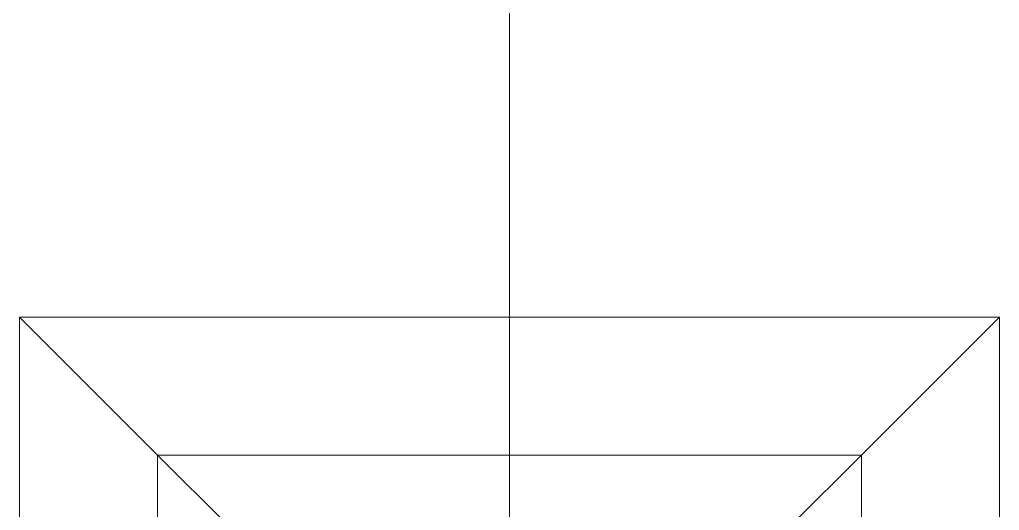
# Model space of a CAD drawing. Header units: millimetres. Extents: x -187347 to 135007, y -6415 to 292048.
# Drawn here: x -87295 to -86585, y 98522 to 98878 of the extents above; entities that cross this region are included whole.
import ezdxf

# ---------------------------------------------------------------- set-up
doc = ezdxf.new("R2010")
doc.units = ezdxf.units.MM
doc.header["$LTSCALE"] = 100
doc.linetypes.add('Z_LINE-CNTR', pattern=[17, 12, -2, 1, -2])
doc.layers.add('A-WALL', color=7, linetype='Continuous', lineweight=5)
doc.layers.add('S-GRID', color=7, linetype='Continuous', lineweight=5)

msp = doc.modelspace()

# ---------------------------------------------------------------- linework, layer by layer
at = {"layer": 'A-WALL'}
for p, q in [((-87194.88, 98562), (-87294.88, 98662)), ((-86584.88, 98662), (-87294.88, 98662)), ((-87294.88, 98662), (-87194.88, 98562)), ((-87294.88, 98662), (-87294.88, 98205)), ((-87294.88, 98205), (-87294.88, 98662)), ((-87044.88, 98662), (-87294.88, 98662)), ((-87044.88, 98662), (-86584.88, 98662)), ((-86584.88, 98662), (-86684.88, 98562)), ((-86684.88, 98562), (-86584.88, 98662)), ((-86584.88, 98412), (-86584.88, 98662)), ((-86584.88, 98662), (-86584.88, 98205)), ((-87144.08, 98511.2), (-87194.88, 98562)), ((-86684.88, 98562), (-87194.88, 98562)), ((-87194.88, 98562), (-87144.08, 98511.2)), ((-87194.88, 98562), (-87194.88, 98105)), ((-86684.88, 98562), (-86735.68, 98511.2)), ((-86735.68, 98511.2), (-86684.88, 98562)), ((-86684.88, 98562), (-86684.88, 98105))]:
    msp.add_line(p, q, dxfattribs=at)
at = {"layer": 'S-GRID', "color": 152, "linetype": 'Z_LINE-CNTR'}
msp.add_line((-86939.88, 111408.77), (-86939.88, -6038.24), dxfattribs=at)

doc.saveas('drawing.dxf')
